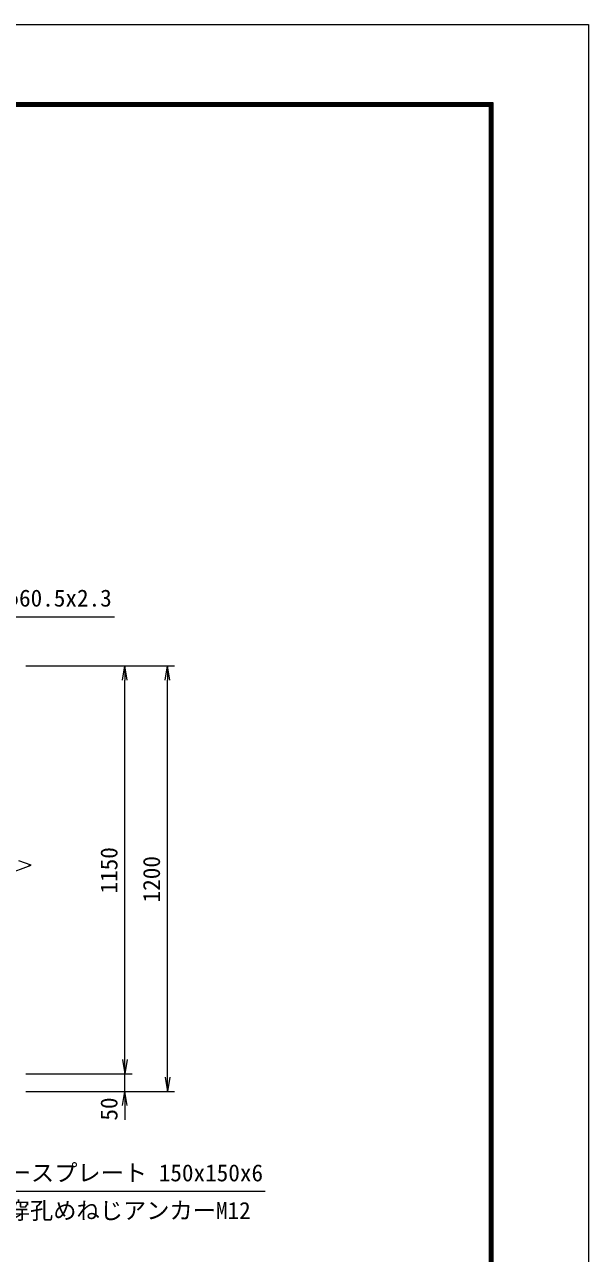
# Model space of a CAD drawing. Units: millimetres, scale not verified. Extents: x -4200 to 4200, y -2970 to 2970.
# Drawn here: x 2609 to 4200, y -495 to 2970 of the extents above; entities that cross this region are included whole.
import ezdxf
from ezdxf.enums import TextEntityAlignment as Align

# ---------------------------------------------------------------- set-up
doc = ezdxf.new("R2010")
doc.units = ezdxf.units.MM
doc.header["$LTSCALE"] = 20
for name, color, linetype, lineweight in [('0-4_D-STR-DIM', 7, 'Continuous', 9), ('0-5_0', 3, 'Continuous', 18), ('0-6_D-STR-TXT', 7, 'Continuous', 9), ('0-7_D-STR2', 7, 'Continuous', 9), ('0-8_D-TTL', 7, 'Continuous', 9)]:
    doc.layers.add(name, color=color, linetype=linetype, lineweight=lineweight)
doc.styles.add('ＭＳ ゴシック', font='')
doc.styles.get('ＭＳ ゴシック').set_extended_font_data('MS Gothic')

# ---------------------------------------------------------------- blocks, each defined once
blk = doc.blocks.new('_Open')
at = {"layer": '0-5_0', "color": 7, "lineweight": 9}
blk.add_line((-20, 3.33), (0, 0), dxfattribs=at)
blk.add_lwpolyline([(-20, -3.33), (0, 0), (-20, 0)], dxfattribs=at)

msp = doc.modelspace()

# ---------------------------------------------------------------- linework, layer by layer
at = {"layer": '0-4_D-STR-DIM'}
for p, q in [((2612.31, 1161.59), (2912.31, 1161.59)), ((2612.31, 1161.59), (3032.31, 1161.59)), ((2892.31, 51.59), (2892.31, 1121.59)), ((3012.31, 1.59), (3012.31, 1121.59)), ((2557.07, 573.77), (2627.55, 599.42)), ((2627.55, 599.42), (2592.31, 612.25)), ((2892.31, 51.59), (2892.31, 91.59)), ((2612.31, 11.59), (2912.31, 11.59)), ((2612.31, 11.59), (2912.31, 11.59)), ((2892.31, -38.41), (2892.31, 11.59)), ((2612.31, -38.41), (2912.31, -38.41)), ((2612.31, -38.41), (3032.31, -38.41)), ((2892.31, -78.41), (2892.31, -118.41))]:
    msp.add_line(p, q, dxfattribs=at)
at = {"layer": '0-6_D-STR-TXT'}
for points in [[(2863.21, 1298.69), (2330.05, 1298.69), (2248.12, 1072.95)], [(3288.39, -320.89), (2441.78, -320.89), (2308.47, -38.13)]]:
    msp.add_lwpolyline(points, dxfattribs=at)
at = {"layer": '0-7_D-STR2'}
for p, q in [((2619.15, 596.36), (2623.63, 600.85)), ((2626.12, 598.9), (2624.48, 600.54))]:
    msp.add_line(p, q, dxfattribs=at)
at = {"layer": '0-8_D-TTL', "color": 2, "lineweight": 18}
msp.add_lwpolyline([(-4199.68, 2970.23), (4200.32, 2970.23), (4200.32, -2969.77), (-4199.68, -2969.77)], close=True, dxfattribs=at)
at = {"layer": '0-8_D-TTL'}
for points in [[(-3929.68, 2750.23), (3930.32, 2750.23), (3930.32, -2749.77), (-3929.68, -2749.77)], [(-3927.18, 2747.73), (3927.82, 2747.73), (3927.82, -2747.27), (-3927.18, -2747.27)], [(-3924.68, 2745.23), (3925.32, 2745.23), (3925.32, -2744.77), (-3924.68, -2744.77)], [(-3922.18, 2742.73), (3922.82, 2742.73), (3922.82, -2742.27), (-3922.18, -2742.27)], [(-3919.68, 2740.23), (3920.32, 2740.23), (3920.32, -2739.77), (-3919.68, -2739.77)]]:
    msp.add_lwpolyline(points, close=True, dxfattribs=at)

# ---------------------------------------------------------------- block references
at = {"layer": '0-4_D-STR-DIM', "xscale": 2, "yscale": 2}
for p, rotation in [((2892.31, 1161.59), 90), ((3012.31, 1161.59), 90), ((2892.31, 11.59), 270), ((2892.31, 11.59), 270), ((3012.31, -38.41), 270), ((2892.31, -38.41), 90)]:
    msp.add_blockref('_Open', p, dxfattribs=dict(at, rotation=rotation))

# ---------------------------------------------------------------- texts
at = {"layer": '0-4_D-STR-DIM', "style": 'ＭＳ ゴシック'}
for s, p in [('1150', (2885.56, 519.69)), ('1200', (3005.56, 494.69)), ('50', (2885.57, -120.6))]:
    msp.add_text(s, height=48.09, rotation=90, dxfattribs=at).set_placement(p, align=Align.BOTTOM_LEFT)
at = {"layer": '0-6_D-STR-TXT', "style": 'ＭＳ ゴシック'}
for s, p in [('門柱 φ60.5x2.3', (2379.7, 1314.57)), ('ベースプレート 150x150x6 ', (2495.75, -306.27)), ('他穿孔めねじアンカーM12', (2493.13, -412.51))]:
    msp.add_text(s, height=48.09, dxfattribs=at).set_placement(p, align=Align.BOTTOM_LEFT)

doc.saveas('drawing.dxf')
